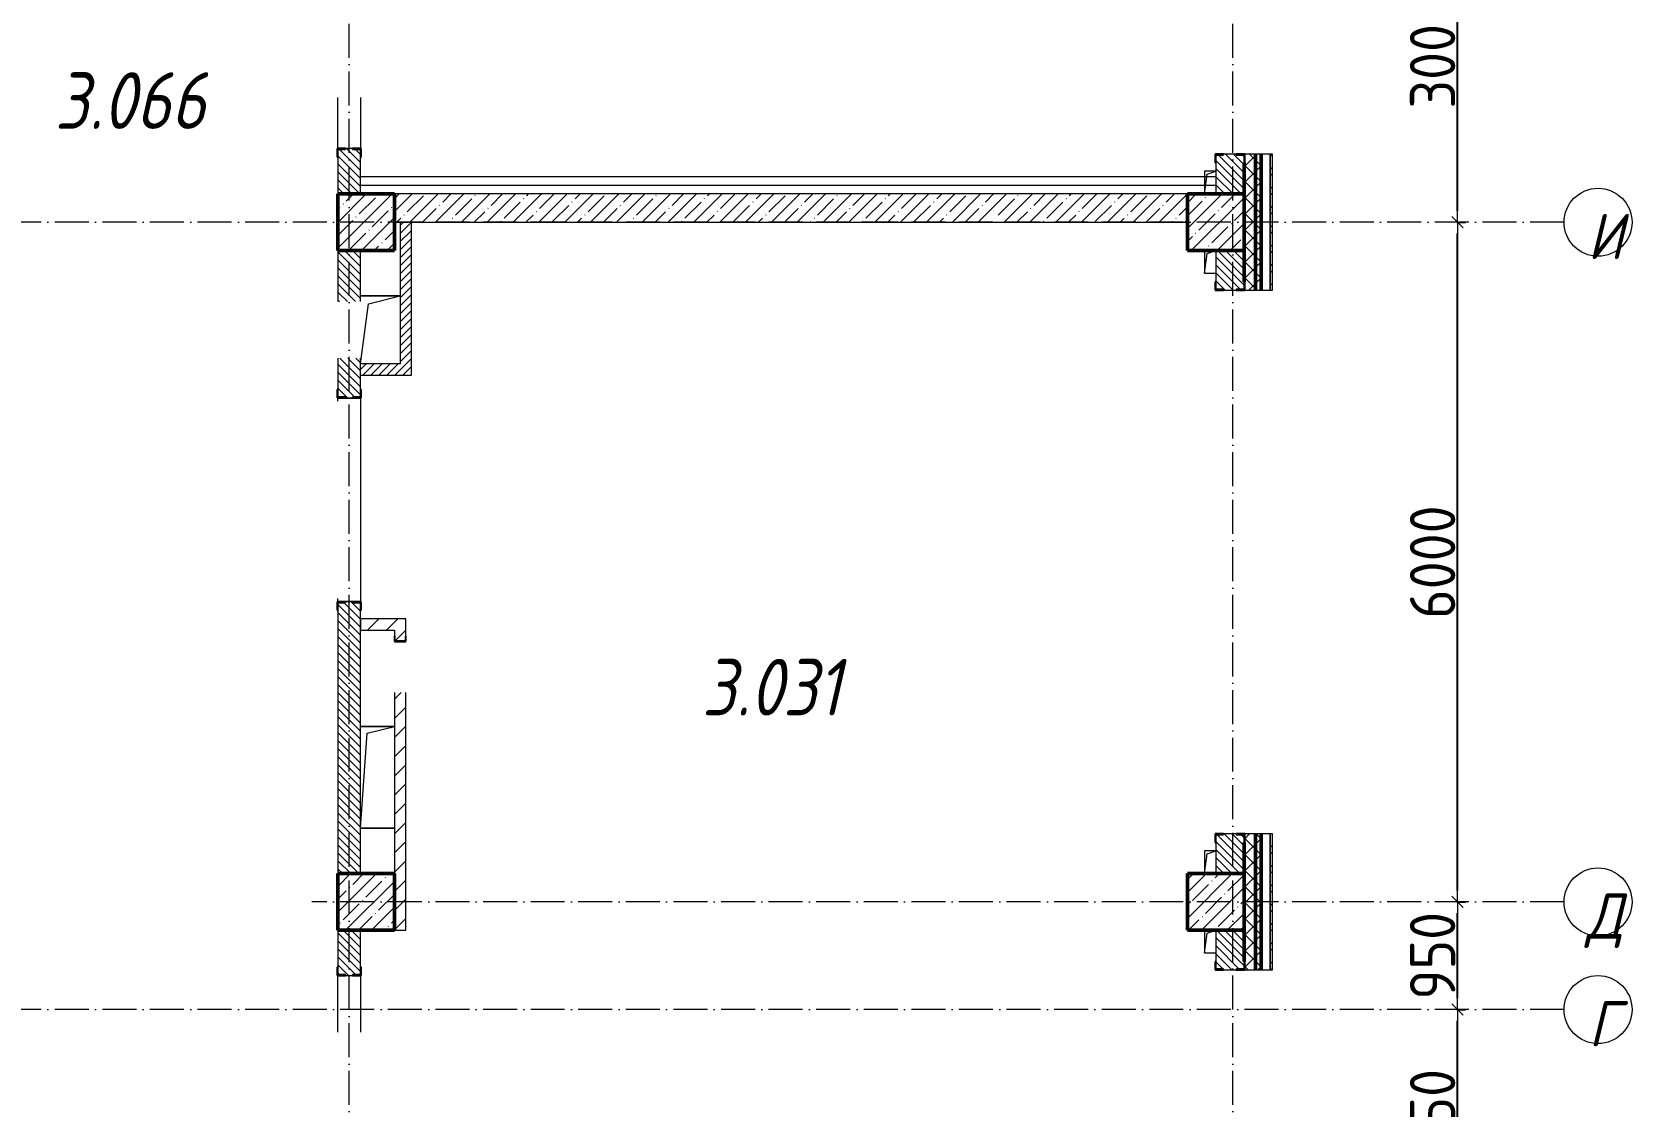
# Model space of a CAD drawing. Header units: millimetres. Extents: x -135211 to 49383, y -8033 to 228499.
# Drawn here: x -39392 to -25268, y 136453 to 145942 of the extents above; entities that cross this region are included whole.
import ezdxf

# ---------------------------------------------------------------- set-up
doc = ezdxf.new("R2010")
doc.units = ezdxf.units.MM
doc.linetypes.add('50_200_ШТРИХ_1Т_ш5_п1_п1_', pattern=[700, 500, -100, 0, -100])
for name, color, linetype, lineweight in [('A-____-____-DIMS', 7, 'Continuous', 9), ('A-DETL-____-OTLN-4', 7, 'Continuous', 18), ('A-FLOR-____-OTLN', 7, 'Continuous', 9), ('A-GENM-____-MCUT', 7, 'Continuous', 25), ('A-GENM-____-OTLN', 7, 'Continuous', 9), ('A-GENM-____-OTLN-1', 7, 'Continuous', 25), ('A-WALL-____-MCUT-1', 7, 'Continuous', 9), ('A-WALL-____-MCUT-2', 7, 'Continuous', 50), ('A-WALL-____-MCUT-3', 7, 'Continuous', 9), ('A-WALL-____-PATT-1', 7, 'Continuous', 9), ('A-WALL-FNSH-MCUT-1', 7, 'Continuous', 9), ('I-WALL-____-OTLN', 7, 'Continuous', 9), ('S-COLS-____-MCUT', 7, 'Continuous', 50), ('S-COLS-____-OTLN', 7, 'Continuous', 9), ('S-GRID-____-IDEN', 7, 'Continuous', 9), ('S-GRID-____-OTLN-1', 7, '50_200_ШТРИХ_1Т_ш5_п1_п1_', 9), ('Марки помещений', 7, 'Continuous', 9)]:
    doc.layers.add(name, color=color, linetype=linetype, lineweight=lineweight)
doc.styles.add('ISOCPEUR_I', font='isocpeui.ttf', dxfattribs={"width": 0.9, "height": 2.5})
doc.styles.add('ISOCPEUR_I_2', font='isocpeui.ttf', dxfattribs={"width": 0.85, "height": 2.3})
doc.styles.add('СПДС', font='isocpeur.ttf', dxfattribs={"width": 0.9})
doc.dimstyles.new('Размера А3', dxfattribs={"dimtxt": 200, "dimasz": 100, "dimexe": 70, "dimexo": 100, "dimgap": 20, "dimtad": 1, "dimdec": 0, "dimrnd": 10, "dimzin": 0, "dimdsep": 46, "dimtxsty": 'СПДС', "dimblk": 'ARROWHEAD_6', "dimcen": 1, "dimclrd": 256, "dimclre": 256, "dimclrt": 256, "dimazin": 0, "dimtfac": 1, "dimtdec": 0, "dimtmove": 2, "dimatfit": 3, "dimfxl": 1, "dimtolj": 1, "dimtzin": 0, "dimarcsym": 0})
pattern_1 = [(45, (-129942.25, 127932.03), (-70.71068, 70.71068), []), (135, (-129942.25, 127932.03), (-70.71068, -70.71068), [])]
pattern_2 = [(135, (-129942.255, 127932.027), (-35.35534, -35.35534), [])]
pattern_3 = [(45, (-129942.25, 127932.03), (-84.85281, 84.85281), [])]
pattern_4 = [(45, (-129942.255, 127932.027), (-35.35534, 35.35534), [])]

# ---------------------------------------------------------------- blocks, each defined once
blk = doc.blocks.new('BSC_Колонна _Прямоугольная - 500х500-V29-АР1_План отверстий 3 этажа в осях 1-64_А-ГГ')
at = {"layer": 'S-COLS-____-OTLN'}
h = blk.add_hatch(dxfattribs=at)
h.set_pattern_fill('FP_66', color=256, style=0, pattern_type=2)
h.set_pattern_definition([(45, (-101000, -16331.04), (-114.04925, 114.04925), []), (45, (-100885.95, -16331.04), (-114.04925, 114.04925), [201.613, -40.323, 3.353, -36.97])])
h.paths.add_polyline_path([(-250, -250), (250, -250), (250, 250), (-250, 250), (-250, -116)], flags=0)
at = {"layer": 'S-COLS-____-MCUT'}
for p, q in [((250, 250), (-250, 250)), ((-250, 250), (-250, -250)), ((250, -250), (250, 250)), ((-250, -250), (250, -250))]:
    blk.add_line(p, q, dxfattribs=at)
blk = doc.blocks.new('BSC_Колонна _Прямоугольная - 500х500-V30-АР1_План отверстий 3 этажа в осях 1-64_А-ГГ')
at = {"layer": 'S-COLS-____-OTLN'}
h = blk.add_hatch(dxfattribs=at)
h.set_pattern_fill('FP_67', color=256, style=0, pattern_type=2)
h.set_pattern_definition([(45, (-93500, -16331.04), (-114.04925, 114.04925), []), (45, (-93385.95, -16331.04), (-114.04925, 114.04925), [201.613, -40.323, 3.353, -36.97])])
h.paths.add_polyline_path([(-250, -250), (250, -250), (250, 250), (-250, 250)], flags=0)
at = {"layer": 'S-COLS-____-MCUT'}
for p, q in [((250, 250), (-250, 250)), ((-250, 250), (-250, -250)), ((250, -250), (250, 250)), ((-250, -250), (250, -250))]:
    blk.add_line(p, q, dxfattribs=at)
blk = doc.blocks.new('BSC_Колонна _Прямоугольная - 500х500-V80-АР1_План отверстий 3 этажа в осях 1-64_А-ГГ')
at = {"layer": 'S-COLS-____-OTLN'}
h = blk.add_hatch(dxfattribs=at)
h.set_pattern_fill('FP_117', color=256, style=0, pattern_type=2)
h.set_pattern_definition([(45, (-101000, -10331.04), (-114.04925, 114.04925), []), (45, (-100885.95, -10331.04), (-114.04925, 114.04925), [201.613, -40.323, 3.353, -36.97])])
h.paths.add_polyline_path([(-250, -250), (250, -250), (250, 250), (-250, 250), (-250, -137)], flags=0)
at = {"layer": 'S-COLS-____-MCUT'}
for p, q in [((250, 250), (-250, 250)), ((-250, 250), (-250, -250)), ((250, -250), (250, 250)), ((-250, -250), (250, -250))]:
    blk.add_line(p, q, dxfattribs=at)
blk = doc.blocks.new('BSC_Колонна _Прямоугольная - 500х500-V81-АР1_План отверстий 3 этажа в осях 1-64_А-ГГ')
at = {"layer": 'S-COLS-____-OTLN'}
h = blk.add_hatch(dxfattribs=at)
h.set_pattern_fill('FP_118', color=256, style=0, pattern_type=2)
h.set_pattern_definition([(45, (-93500, -10331.04), (-114.04925, 114.04925), []), (45, (-93385.95, -10331.04), (-114.04925, 114.04925), [201.613, -40.323, 3.353, -36.97])])
h.paths.add_polyline_path([(-250, -250), (250, -250), (250, 250), (-250, 250)], flags=0)
at = {"layer": 'S-COLS-____-MCUT'}
for p, q in [((250, 250), (-250, 250)), ((-250, 250), (-250, -250)), ((250, -250), (250, 250)), ((-250, -250), (250, -250))]:
    blk.add_line(p, q, dxfattribs=at)
blk = doc.blocks.new('Фахверк_СКБ_Уголок - 250_2700-27497298-АР1_План отверстий 3 этажа в осях 1-64_А-ГГ')
at = {"layer": 'A-GENM-____-MCUT'}
for p, q in [((200, 181), (125, 181)), ((125, 181), (125, 106)), ((131, 106), (131, 175)), ((131, 175), (200, 175)), ((200, 175), (200, 181)), ((125, 106), (131, 106)), ((131, -6), (125, -6)), ((125, -6), (125, -81)), ((125, -81), (200, -81)), ((131, -75), (131, -6)), ((200, -75), (131, -75)), ((200, -81), (200, -75))]:
    blk.add_line(p, q, dxfattribs=at)
blk = doc.blocks.new('154_Стойка_СКБ_Уголок - СМ-2480_200-28346303-АР1_План отверстий 3 этажа в осях 1-64_А-ГГ')
at = {"layer": 'A-GENM-____-MCUT'}
for p, q in [((125, 156), (125, 81)), ((200, 156), (125, 156)), ((131, 81), (131, 150)), ((131, 150), (200, 150)), ((200, 150), (200, 156)), ((125, 81), (131, 81)), ((131, 19), (125, 19)), ((125, 19), (125, -56)), ((131, -50), (131, 19)), ((125, -56), (200, -56)), ((200, -50), (131, -50)), ((200, -56), (200, -50))]:
    blk.add_line(p, q, dxfattribs=at)
blk = doc.blocks.new('Стойка_Влож_Полоса боковая - Полоса-28213942-АР1_План отверстий 3 этажа в осях 1-64_А-ГГ')
at = {"layer": 'A-GENM-____-OTLN'}
for p, q in [((-5, 60), (0, 60)), ((-5, -60), (-5, 60)), ((0, 31), (0, -31)), ((0, -60), (-5, -60))]:
    blk.add_line(p, q, dxfattribs=at)
blk = doc.blocks.new('Фахверк_СКБ_Уголок - 200_3960-28268576-АР1_План отверстий 3 этажа в осях 1-64_А-ГГ')
at = {"layer": 'A-GENM-____-MCUT'}
for p, q in [((200, 156), (125, 156)), ((125, 156), (125, 81)), ((131, 81), (131, 150)), ((131, 150), (200, 150)), ((200, 150), (200, 156)), ((125, 81), (131, 81)), ((131, 19), (125, 19)), ((125, 19), (125, -56)), ((131, -50), (131, 19)), ((125, -56), (200, -56)), ((200, -50), (131, -50)), ((200, -56), (200, -50))]:
    blk.add_line(p, q, dxfattribs=at)
blk = doc.blocks.new('AR_Отверстие прямоугольное _в плите_ - AR_Отверстие прямоугольное _в плите_-V178-АР1_План отверстий 3 этажа в осях 1-64_А-ГГ')
at = {"layer": 'A-GENM-____-OTLN'}
for p, q in [((-50, 100), (-50, -100)), ((-50, -100), (-25, 75)), ((-25, 75), (50, 100)), ((-50, -100), (50, -100))]:
    blk.add_line(p, q, dxfattribs=at)
blk = doc.blocks.new('AR_Отверстие прямоугольное _в плите_ - AR_Отверстие прямоугольное _в плите_-V179-АР1_План отверстий 3 этажа в осях 1-64_А-ГГ')
at = {"layer": 'A-GENM-____-OTLN'}
for p, q in [((50, 100), (-50, 100)), ((-50, 100), (-50, -100)), ((-50, -100), (-25, 75)), ((-25, 75), (50, 100))]:
    blk.add_line(p, q, dxfattribs=at)
blk = doc.blocks.new('AR_Отверстие прямоугольное _в плите_ - AR_Отверстие прямоугольное _в плите_-V182-АР1_План отверстий 3 этажа в осях 1-64_А-ГГ')
at = {"layer": 'A-GENM-____-OTLN'}
for p, q in [((49, 100), (-50, 100)), ((-50, 100), (-50, -100)), ((-50, -100), (-25, 75)), ((-25, 75), (49, 100)), ((-50, -100), (50, -100))]:
    blk.add_line(p, q, dxfattribs=at)
blk = doc.blocks.new('AR_Отверстие прямоугольное _в плите_ - AR_Отверстие прямоугольное _в плите_-V188-АР1_План отверстий 3 этажа в осях 1-64_А-ГГ')
at = {"layer": 'A-GENM-____-OTLN'}
for p, q in [((175, 300), (-175, 300)), ((-105, 230), (175, 300)), ((-175, -300), (-105, 230))]:
    blk.add_line(p, q, dxfattribs=at)
blk = doc.blocks.new('AR_Отверстие прямоугольное _в плите_ - AR_Отверстие прямоугольное _в плите_-30552588-АР1_План отверстий 3 этажа в осях 1-64_А-ГГ')
at = {"layer": 'A-GENM-____-OTLN'}
for p, q in [((150, 450), (-150, 450)), ((-90, 390), (150, 450)), ((-150, -450), (-90, 390)), ((-150, -450), (150, -450))]:
    blk.add_line(p, q, dxfattribs=at)
blk = doc.blocks.new('154_Фахверк_СКБ_Швеллер - Тип_100_3960_зеркало-36793856-АР1_План отверстий 3 этажа в осях 1-64_А-ГГ')
at = {"layer": 'A-GENM-____-MCUT'}
for p, q in [((175, 50), (125, 50)), ((125, 50), (125, -50)), ((128, 47), (175, 47)), ((128, -47), (128, 47)), ((175, 47), (175, 50)), ((125, -50), (175, -50)), ((175, -47), (128, -47)), ((175, -50), (175, -47))]:
    blk.add_line(p, q, dxfattribs=at)
blk = doc.blocks.new('Ось сетки - Круг_Ø6_00__ISO-2_5_0_9K_-25732049-АР1_План отверстий 3 этажа в осях 1-64_А-ГГ')
at = {"layer": 'S-GRID-____-IDEN'}
blk.add_circle((0, 0), 3, dxfattribs=at)
blk = doc.blocks.new('ARROWHEAD_6')
at = {"color": 0, "linetype": 'Continuous'}
for p, q in [((0, 0), (-1, 0)), ((-0.5, -0.5), (0.5, 0.5))]:
    blk.add_line(p, q, dxfattribs=at)
blk = doc.blocks.new('*D944')
at = {"layer": 'A-____-____-DIMS', "lineweight": -2, "transparency": 16777216}
for p, q in [((-26814, 137313), (-26738, 137313)), ((-26808, 135363), (-26808, 137213)), ((-26814, 135263), (-26738, 135263))]:
    blk.add_line(p, q, dxfattribs=at)
at = {"layer": 'Defpoints', "color": 0, "transparency": 16777216}
for p in [(-26914, 137313), (-26808, 137313), (-26914, 135263)]:
    blk.add_point(p, dxfattribs=at)
at = {"layer": 'A-____-____-DIMS', "lineweight": -2, "transparency": 16777216, "xscale": 100, "yscale": 100, "zscale": 100}
for p, rotation in [((-26808, 137313), 90), ((-26808, 135263), 270)]:
    blk.add_blockref('ARROWHEAD_6', p, dxfattribs=dict(at, rotation=rotation))
at = {"layer": 'A-____-____-DIMS', "transparency": 16777216, "insert": (-27028, 136288), "char_height": 400, "attachment_point": 5, "rotation": 90, "style": 'СПДС'}
blk.add_mtext('\\A1;2050', dxfattribs=at)
blk = doc.blocks.new('*D945')
at = {"layer": 'A-____-____-DIMS', "lineweight": -2, "transparency": 16777216}
for p, q in [((-26814, 138263), (-26738, 138263)), ((-26808, 137413), (-26808, 138163)), ((-26814, 137313), (-26738, 137313))]:
    blk.add_line(p, q, dxfattribs=at)
at = {"layer": 'Defpoints', "color": 0, "transparency": 16777216}
for p in [(-26914, 138263), (-26808, 138263), (-26914, 137313)]:
    blk.add_point(p, dxfattribs=at)
at = {"layer": 'A-____-____-DIMS', "lineweight": -2, "transparency": 16777216, "xscale": 100, "yscale": 100, "zscale": 100}
for p, rotation in [((-26808, 138263), 90), ((-26808, 137313), 270)]:
    blk.add_blockref('ARROWHEAD_6', p, dxfattribs=dict(at, rotation=rotation))
at = {"layer": 'A-____-____-DIMS', "transparency": 16777216, "insert": (-27028, 137788), "char_height": 400, "attachment_point": 5, "rotation": 90, "style": 'СПДС'}
blk.add_mtext('\\A1;950', dxfattribs=at)
blk = doc.blocks.new('*D946')
at = {"layer": 'A-____-____-DIMS', "lineweight": -2, "transparency": 16777216}
for p, q in [((-26814, 144263), (-26738, 144263)), ((-26808, 138363), (-26808, 144163)), ((-26814, 138263), (-26738, 138263))]:
    blk.add_line(p, q, dxfattribs=at)
at = {"layer": 'Defpoints', "color": 0, "transparency": 16777216}
for p in [(-26914, 144263), (-26808, 144263), (-26914, 138263)]:
    blk.add_point(p, dxfattribs=at)
at = {"layer": 'A-____-____-DIMS', "lineweight": -2, "transparency": 16777216, "xscale": 100, "yscale": 100, "zscale": 100}
for p, rotation in [((-26808, 144263), 90), ((-26808, 138263), 270)]:
    blk.add_blockref('ARROWHEAD_6', p, dxfattribs=dict(at, rotation=rotation))
at = {"layer": 'A-____-____-DIMS', "transparency": 16777216, "insert": (-27028, 141263), "char_height": 400, "attachment_point": 5, "rotation": 90, "style": 'СПДС'}
blk.add_mtext('\\A1;6000', dxfattribs=at)
blk = doc.blocks.new('*D947')
at = {"layer": 'A-____-____-DIMS', "lineweight": -2, "transparency": 16777216}
for p, q in [((-26814, 147263), (-26738, 147263)), ((-26808, 144363), (-26808, 147163)), ((-26814, 144263), (-26738, 144263))]:
    blk.add_line(p, q, dxfattribs=at)
at = {"layer": 'Defpoints', "color": 0, "transparency": 16777216}
for p in [(-26914, 147263), (-26808, 147263), (-26914, 144263)]:
    blk.add_point(p, dxfattribs=at)
at = {"layer": 'A-____-____-DIMS', "lineweight": -2, "transparency": 16777216, "xscale": 100, "yscale": 100, "zscale": 100}
for p, rotation in [((-26808, 147263), 90), ((-26808, 144263), 270)]:
    blk.add_blockref('ARROWHEAD_6', p, dxfattribs=dict(at, rotation=rotation))
at = {"layer": 'A-____-____-DIMS', "transparency": 16777216, "insert": (-27028, 145763), "char_height": 400, "attachment_point": 5, "rotation": 90, "style": 'СПДС'}
blk.add_mtext('\\A1;3000', dxfattribs=at)

msp = doc.modelspace()

# ---------------------------------------------------------------- hatches: boundary and pattern name
at = {"layer": 'A-WALL-____-PATT-1'}
h = msp.add_hatch(dxfattribs=at)
h.set_pattern_fill('FP_1', color=256, style=0, pattern_type=2)
h.set_pattern_definition(pattern_1)
h.paths.add_polyline_path([(-28592.3, 125913.1), (-28592.3, 126863.1), (-28686.3, 126863.1), (-28686.3, 126788.1), (-28692.3, 126788.1), (-28692.3, 125913.1)], flags=0)
h.paths.add_polyline_path([(-28686.3, 128663.1), (-28592.3, 128663.1), (-28592.3, 129863.1), (-28686.3, 129863.1), (-28686.3, 129788.1), (-28692.3, 129788.1), (-28692.3, 128738.1), (-28686.3, 128738.1), (-28686.3, 128666.1)], flags=0)
h.paths.add_polyline_path([(-28592.3, 131663.1), (-28592.3, 132863.1), (-28686.3, 132863.1), (-28686.3, 132788.1), (-28692.3, 132788.1), (-28692.3, 131738.1), (-28686.3, 131738.1), (-28686.3, 131663.1)], flags=0)
h.paths.add_polyline_path([(-28592.3, 134663.1), (-28592.3, 135863.1), (-28686.3, 135863.1), (-28686.3, 135788.1), (-28692.3, 135788.1), (-28692.3, 134738.1), (-28686.3, 134738.1), (-28686.3, 134663.1)], flags=0)
h.paths.add_polyline_path([(-28686.3, 137663.1), (-28592.3, 137663.1), (-28592.3, 138863.1), (-28686.3, 138863.1), (-28686.3, 138788.1), (-28692.3, 138788.1), (-28692.3, 137738.1), (-28686.3, 137738.1), (-28686.3, 137669.1)], flags=0)
h.paths.add_polyline_path([(-28686.3, 143663.1), (-28592.3, 143663.1), (-28592.3, 144863.1), (-28686.3, 144863.1), (-28686.3, 144788.1), (-28692.3, 144788.1), (-28692.3, 143738.1), (-28686.3, 143738.1), (-28686.3, 143669.1)], flags=0)
h.paths.add_polyline_path([(-28686.3, 146663.1), (-28592.3, 146663.1), (-28592.3, 147863.1), (-28686.3, 147863.1), (-28686.3, 147788.1), (-28692.3, 147788.1), (-28692.3, 146738.1), (-28686.3, 146738.1), (-28686.3, 146669.1)], flags=0)
h.paths.add_polyline_path([(-28592.3, 149663.1), (-28592.3, 150863.1), (-28686.3, 150863.1), (-28686.3, 150788.1), (-28692.3, 150788.1), (-28692.3, 149738.1), (-28686.3, 149738.1), (-28686.3, 149663.1)], flags=0)
h.paths.add_polyline_path([(-28686.3, 152663.1), (-28592.3, 152663.1), (-28592.3, 153863.1), (-28686.3, 153863.1), (-28686.3, 153788.1), (-28692.3, 153788.1), (-28692.3, 152738.1), (-28686.3, 152738.1), (-28686.3, 152669.1)], flags=0)
h.paths.add_polyline_path([(-28592.3, 155663.1), (-28592.3, 156863.1), (-28686.3, 156863.1), (-28686.3, 156788.1), (-28692.3, 156788.1), (-28692.3, 155738.1), (-28686.3, 155738.1), (-28686.3, 155663.1)], flags=0)
h.paths.add_polyline_path([(-28592.3, 161663.1), (-28592.3, 162863.1), (-28686.3, 162863.1), (-28686.3, 162788.1), (-28692.3, 162788.1), (-28692.3, 161738.1), (-28686.3, 161738.1), (-28686.3, 161663.1)], flags=0)
h.paths.add_polyline_path([(-28686.3, 164663.1), (-28592.3, 164663.1), (-28592.3, 165863.1), (-28686.3, 165863.1), (-28686.3, 165788.1), (-28692.3, 165788.1), (-28692.3, 164738.1), (-28686.3, 164738.1), (-28686.3, 164669.1)], flags=0)
h.paths.add_polyline_path([(-28592.3, 167663.1), (-28592.3, 168863.1), (-28686.3, 168863.1), (-28686.3, 168788.1), (-28692.3, 168788.1), (-28692.3, 167738.1), (-28686.3, 167738.1), (-28686.3, 167663.1)], flags=0)
h.paths.add_polyline_path([(-28592.3, 173663.1), (-28592.3, 174728.1), (-28692.3, 174728.1), (-28692.3, 173738.1), (-28686.3, 173738.1), (-28686.3, 173663.1)], flags=0)
h = msp.add_hatch(dxfattribs=at)
h.set_pattern_fill('FP_1', color=256, style=0, pattern_type=2)
h.set_pattern_definition(pattern_1)
h.paths.add_polyline_path([(-28592.3, 125863.1), (-28542.3, 125863.1), (-28542.3, 126863.1), (-28592.3, 126863.1), (-28592.3, 125913.1)], flags=0)
h.paths.add_polyline_path([(-28592.3, 128663.1), (-28542.3, 128663.1), (-28542.3, 129863.1), (-28592.3, 129863.1), (-28592.3, 128666.1)], flags=0)
h.paths.add_polyline_path([(-28542.3, 131663.1), (-28542.3, 132863.1), (-28592.3, 132863.1), (-28592.3, 131663.1)], flags=0)
h.paths.add_polyline_path([(-28542.3, 134663.1), (-28542.3, 135863.1), (-28592.3, 135863.1), (-28592.3, 134663.1)], flags=0)
h.paths.add_polyline_path([(-28592.3, 137663.1), (-28542.3, 137663.1), (-28542.3, 138863.1), (-28592.3, 138863.1), (-28592.3, 138126.4)], flags=0)
h.paths.add_polyline_path([(-28592.3, 143663.1), (-28542.3, 143663.1), (-28542.3, 144863.1), (-28592.3, 144863.1), (-28592.3, 144146.6)], flags=0)
h.paths.add_polyline_path([(-28542.3, 146663.1), (-28542.3, 147863.1), (-28592.3, 147863.1), (-28592.3, 146663.1)], flags=0)
h.paths.add_polyline_path([(-28542.3, 149663.1), (-28542.3, 150863.1), (-28592.3, 150863.1), (-28592.3, 149663.1)], flags=0)
h.paths.add_polyline_path([(-28592.3, 152663.1), (-28542.3, 152663.1), (-28542.3, 153863.1), (-28592.3, 153863.1), (-28592.3, 152746.9)], flags=0)
h.paths.add_polyline_path([(-28592.3, 155663.1), (-28542.3, 155663.1), (-28542.3, 156863.1), (-28592.3, 156863.1), (-28592.3, 156187.1)], flags=0)
h.paths.add_polyline_path([(-28592.3, 161663.1), (-28542.3, 161663.1), (-28542.3, 162863.1), (-28592.3, 162863.1), (-28592.3, 162207.3)], flags=0)
h.paths.add_polyline_path([(-28542.3, 164663.1), (-28542.3, 165863.1), (-28592.3, 165863.1), (-28592.3, 164663.1)], flags=0)
h.paths.add_polyline_path([(-28592.3, 167663.1), (-28542.3, 167663.1), (-28542.3, 168863.1), (-28592.3, 168863.1), (-28592.3, 168227.5)], flags=0)
h.paths.add_polyline_path([(-28592.3, 173663.1), (-28542.3, 173663.1), (-28542.3, 174728.1), (-28592.3, 174728.1), (-28592.3, 174247.7)], flags=0)
h = msp.add_hatch(dxfattribs=at)
h.set_pattern_fill('FP_3', color=256, style=0, pattern_type=2)
h.set_pattern_definition([(45, (-129942.25, 127932.03), (-85.53659, 85.53659), []), (45, (-129885.23, 127932.03), (-85.53659, 85.53659), [])])
h.paths.add_polyline_path([(-28462.3, 125763.1), (-28442.3, 125763.1), (-28442.3, 126863.1), (-28462.3, 126863.1), (-28462.3, 125783.1)], flags=0)
h.paths.add_polyline_path([(-28442.3, 128663.1), (-28442.3, 129863.1), (-28462.3, 129863.1), (-28462.3, 128663.1)], flags=0)
h.paths.add_polyline_path([(-28462.3, 131663.1), (-28442.3, 131663.1), (-28442.3, 132863.1), (-28462.3, 132863.1), (-28462.3, 132106.2)], flags=0)
h.paths.add_polyline_path([(-28462.3, 134663.1), (-28442.3, 134663.1), (-28442.3, 135863.1), (-28462.3, 135863.1), (-28462.3, 134686.3)], flags=0)
h.paths.add_polyline_path([(-28442.3, 137663.1), (-28442.3, 138863.1), (-28462.3, 138863.1), (-28462.3, 137663.1)], flags=0)
h.paths.add_polyline_path([(-28442.3, 143663.1), (-28442.3, 144863.1), (-28462.3, 144863.1), (-28462.3, 143663.1)], flags=0)
h.paths.add_polyline_path([(-28442.3, 146663.1), (-28442.3, 147863.1), (-28462.3, 147863.1), (-28462.3, 146663.1)], flags=0)
h.paths.add_polyline_path([(-28442.3, 149663.1), (-28442.3, 150863.1), (-28462.3, 150863.1), (-28462.3, 149663.1)], flags=0)
h.paths.add_polyline_path([(-28462.3, 152663.1), (-28442.3, 152663.1), (-28442.3, 153863.1), (-28462.3, 153863.1), (-28462.3, 152746.9)], flags=0)
h.paths.add_polyline_path([(-28442.3, 155663.1), (-28442.3, 156863.1), (-28462.3, 156863.1), (-28462.3, 155663.1)], flags=0)
h.paths.add_polyline_path([(-28442.3, 161663.1), (-28442.3, 162863.1), (-28462.3, 162863.1), (-28462.3, 161663.1)], flags=0)
h.paths.add_polyline_path([(-28462.3, 164663.1), (-28442.3, 164663.1), (-28442.3, 165863.1), (-28462.3, 165863.1), (-28462.3, 164787.4)], flags=0)
h.paths.add_polyline_path([(-28442.3, 167663.1), (-28442.3, 168863.1), (-28462.3, 168863.1), (-28462.3, 167663.1)], flags=0)
h.paths.add_polyline_path([(-28442.3, 173663.1), (-28442.3, 174728.1), (-28462.3, 174728.1), (-28462.3, 173663.1)], flags=0)
h = msp.add_hatch(dxfattribs=at)
h.set_pattern_fill('FP_6', color=256, style=0, pattern_type=2)
h.set_pattern_definition(pattern_2)
h.paths.add_polyline_path([(-36492.3, 144513.1), (-36492.3, 144907.1), (-36561.3, 144907.1), (-36561.3, 144913.1), (-36623.3, 144913.1), (-36623.3, 144907.1), (-36692.3, 144907.1), (-36692.3, 144513.1), (-36532.3, 144513.1)], flags=0)
h.paths.add_polyline_path([(-36623.3, 146613.1), (-36561.3, 146613.1), (-36561.3, 146619.1), (-36492.3, 146619.1), (-36492.3, 147013.1), (-36692.3, 147013.1), (-36692.3, 146619.1), (-36623.3, 146619.1)], flags=0)
h = msp.add_hatch(dxfattribs=at)
h.set_pattern_fill('FP_6', color=256, style=0, pattern_type=2)
h.set_pattern_definition(pattern_2)
h.paths.add_polyline_path([(-28761.3, 144513.1), (-28692.3, 144513.1), (-28692.3, 144857.1), (-28761.3, 144857.1), (-28761.3, 144863.1), (-28873.3, 144863.1), (-28873.3, 144857.1), (-28942.3, 144857.1), (-28942.3, 144513.1)], flags=0)
h.paths.add_polyline_path([(-28761.3, 146663.1), (-28761.3, 146669.1), (-28692.3, 146669.1), (-28692.3, 147013.1), (-28942.3, 147013.1), (-28942.3, 146669.1), (-28873.3, 146669.1), (-28873.3, 146663.1)], flags=0)
h = msp.add_hatch(dxfattribs=at)
h.set_pattern_fill('FP_38', color=256, style=0, pattern_type=2)
h.set_pattern_definition([(45, (-129942.25, 127932.03), (-114.04925, 114.04925), []), (45, (-129828.2, 127932.03), (-114.04925, 114.04925), [201.612, -40.322, 3.353, -36.97])])
h.paths.add_polyline_path([(-29192.3, 144263.1), (-29192.3, 144513.1), (-36192.3, 144513.1), (-36192.3, 144263.1), (-29210.5, 144263.1)], flags=0)
h = msp.add_hatch(dxfattribs=at)
h.set_pattern_fill('FP_5', color=256, style=0, pattern_type=2)
h.set_pattern_definition(pattern_4)
h.paths.add_polyline_path([(-36042.3, 143013.1), (-36042.3, 144263.1), (-36142.3, 144263.1), (-36142.3, 143013.1)], flags=0)
h = msp.add_hatch(dxfattribs=at)
h.set_pattern_fill('FP_6', color=256, style=0, pattern_type=2)
h.set_pattern_definition(pattern_2)
h.paths.add_polyline_path([(-36492.3, 138513.1), (-36492.3, 140907.1), (-36561.3, 140907.1), (-36561.3, 140913.1), (-36623.3, 140913.1), (-36623.3, 140907.1), (-36692.3, 140907.1), (-36692.3, 138513.1)], flags=0)
h.paths.add_polyline_path([(-36623.3, 142713.1), (-36561.3, 142713.1), (-36561.3, 142719.1), (-36492.3, 142719.1), (-36492.3, 143063.1), (-36692.3, 143063.1), (-36691.3, 142719.1), (-36623.3, 142719.1)], flags=0)
h.paths.add_polyline_path([(-36492.3, 143563.1), (-36492.3, 144013.1), (-36692.3, 144013.1), (-36692.3, 143563.1), (-36561.5, 143563.1)], flags=0)
h = msp.add_hatch(dxfattribs=at)
h.set_pattern_fill('FP_6', color=256, style=0, pattern_type=2)
h.set_pattern_definition(pattern_2)
h.paths.add_polyline_path([(-28692.3, 138513.1), (-28692.3, 138857.1), (-28761.3, 138857.1), (-28761.3, 138863.1), (-28873.3, 138863.1), (-28873.3, 138857.1), (-28942.3, 138857.1), (-28942.3, 138513.1), (-28761.3, 138513.1)], flags=0)
h.paths.add_polyline_path([(-28761.3, 143663.1), (-28761.3, 143669.1), (-28692.3, 143669.1), (-28692.3, 144013.1), (-28942.3, 144013.1), (-28942.3, 143669.1), (-28873.3, 143669.1), (-28873.3, 143663.1)], flags=0)
h = msp.add_hatch(dxfattribs=at)
h.set_pattern_fill('FP_5', color=256, style=0, pattern_type=2)
h.set_pattern_definition(pattern_4)
h.paths.add_polyline_path([(-36492.3, 142913.1), (-36042.3, 142913.1), (-36042.3, 143013.1), (-36492.3, 143013.1)], flags=0)
h = msp.add_hatch(dxfattribs=at)
h.set_pattern_fill('FP_4', color=256, style=0, pattern_type=2)
h.set_pattern_definition(pattern_3)
h.paths.add_polyline_path([(-36192.3, 140663.1), (-36192.3, 140763.1), (-36492.3, 140763.1), (-36492.3, 140663.1)], flags=0)
h = msp.add_hatch(dxfattribs=at)
h.set_pattern_fill('FP_4', color=256, style=0, pattern_type=2)
h.set_pattern_definition(pattern_3)
h.paths.add_polyline_path([(-36092.3, 138013.1), (-36092.3, 140113.1), (-36192.3, 140113.1), (-36192.3, 138013.1)], flags=0)
h.paths.add_polyline_path([(-36095.3, 140566.1), (-36095.3, 140613.1), (-36092.3, 140613.1), (-36092.3, 140763.1), (-36192.3, 140763.1), (-36192.3, 140613.1), (-36189.3, 140613.1), (-36188.6, 140566.1)], flags=0)
h = msp.add_hatch(dxfattribs=at)
h.set_pattern_fill('FP_6', color=256, style=0, pattern_type=2)
h.set_pattern_definition(pattern_2)
h.paths.add_polyline_path([(-36492.3, 135513.1), (-36492.3, 135907.1), (-36561.3, 135907.1), (-36561.3, 135913.1), (-36623.3, 135913.1), (-36623.3, 135907.1), (-36692.3, 135907.1), (-36692.3, 135513.1)], flags=0)
h.paths.add_polyline_path([(-36623.3, 137613.1), (-36561.3, 137613.1), (-36561.3, 137619.1), (-36492.3, 137619.1), (-36492.3, 138013.1), (-36692.3, 138013.1), (-36692.3, 137619.1), (-36623.3, 137619.1)], flags=0)
h = msp.add_hatch(dxfattribs=at)
h.set_pattern_fill('FP_6', color=256, style=0, pattern_type=2)
h.set_pattern_definition(pattern_2)
h.paths.add_polyline_path([(-28942.3, 135513.1), (-28692.3, 135513.1), (-28692.3, 135857.1), (-28761.3, 135857.1), (-28761.3, 135863.1), (-28873.3, 135863.1), (-28873.3, 135857.1), (-28942.3, 135857.1), (-28942.3, 135546.3)], flags=0)
h.paths.add_polyline_path([(-28761.3, 137663.1), (-28761.3, 137669.1), (-28692.3, 137669.1), (-28692.3, 138013.1), (-28942.3, 138013.1), (-28942.3, 137669.1), (-28873.3, 137669.1), (-28873.3, 137663.1)], flags=0)

# ---------------------------------------------------------------- linework, layer by layer
at = {"layer": 'A-DETL-____-OTLN-4'}
for p, q in [((-28942.3, 144663.1), (-36492.3, 144663.1)), ((-28942.3, 144588.1), (-36492.3, 144588.1))]:
    msp.add_line(p, q, dxfattribs=at)
at = {"layer": 'A-FLOR-____-OTLN'}
for p, q in [((-36492.3, 143613.1), (-36142.3, 143613.1)), ((-36492.3, 139813.1), (-36192.3, 139813.1)), ((-36192.3, 138913.1), (-36492.3, 138913.1))]:
    msp.add_line(p, q, dxfattribs=at)
at = {"layer": 'A-WALL-____-MCUT-1'}
for p, q in [((-29192.3, 144513.1), (-36192.3, 144513.1)), ((-36192.3, 144263.1), (-29192.3, 144263.1))]:
    msp.add_line(p, q, dxfattribs=at)
at = {"layer": 'A-WALL-____-MCUT-2'}
for p, q in [((-28692.3, 144788.1), (-28692.3, 144513.1)), ((-28592.3, 143663.1), (-28592.3, 144863.1)), ((-28542.3, 143663.1), (-28542.3, 144863.1)), ((-28692.3, 144013.1), (-28692.3, 143738.1)), ((-28592.3, 137663.1), (-28592.3, 138863.1)), ((-28542.3, 137663.1), (-28542.3, 138863.1)), ((-28692.3, 138513.1), (-28692.3, 138788.1)), ((-28692.3, 138013.1), (-28692.3, 137738.1))]:
    msp.add_line(p, q, dxfattribs=at)
at = {"layer": 'A-WALL-____-MCUT-3'}
for p, q in [((-36692.3, 144838.1), (-36692.3, 144513.1)), ((-36492.3, 144513.1), (-36492.3, 144838.1)), ((-28942.3, 144788.1), (-28942.3, 144513.1)), ((-28761.3, 144863.1), (-28873.3, 144863.1)), ((-28462.3, 144863.1), (-28686.3, 144863.1)), ((-28462.3, 143663.1), (-28462.3, 144863.1)), ((-36692.3, 144013.1), (-36692.3, 143563.1)), ((-36492.3, 143563.1), (-36492.3, 144013.1)), ((-28942.3, 144013.1), (-28942.3, 143738.1)), ((-28873.3, 143663.1), (-28761.3, 143663.1)), ((-28686.3, 143663.1), (-28462.3, 143663.1)), ((-36692.3, 143063.1), (-36692.3, 142788.1)), ((-36492.3, 142788.1), (-36492.3, 143063.1)), ((-36692.3, 140838.1), (-36692.3, 138513.1)), ((-36492.3, 138513.1), (-36492.3, 140838.1)), ((-28761.3, 138863.1), (-28873.3, 138863.1)), ((-28462.3, 138863.1), (-28686.3, 138863.1)), ((-28462.3, 137663.1), (-28462.3, 138863.1)), ((-28942.3, 138788.1), (-28942.3, 138513.1)), ((-36692.3, 138013.1), (-36692.3, 137688.1)), ((-36492.3, 137688.1), (-36492.3, 138013.1)), ((-28942.3, 138013.1), (-28942.3, 137738.1)), ((-36623.3, 137613.1), (-36561.3, 137613.1)), ((-28873.3, 137663.1), (-28761.3, 137663.1)), ((-28686.3, 137663.1), (-28462.3, 137663.1))]:
    msp.add_line(p, q, dxfattribs=at)
at = {"layer": 'A-WALL-FNSH-MCUT-1'}
for p, q in [((-28442.3, 144863.1), (-28462.3, 144863.1)), ((-28462.3, 144863.1), (-28462.3, 143663.1)), ((-28442.3, 143663.1), (-28442.3, 144863.1)), ((-36142.3, 144263.1), (-36142.3, 143013.1)), ((-36042.3, 142913.1), (-36042.3, 144263.1)), ((-28462.3, 143663.1), (-28442.3, 143663.1)), ((-36142.3, 143013.1), (-36492.3, 143013.1)), ((-36492.3, 142913.1), (-36042.3, 142913.1)), ((-36092.3, 140763.1), (-36492.3, 140763.1)), ((-36492.3, 140763.1), (-36492.3, 140663.1)), ((-36092.3, 140613.1), (-36092.3, 140763.1)), ((-36492.3, 140663.1), (-36192.3, 140663.1)), ((-36192.3, 140663.1), (-36192.3, 140613.1)), ((-36192.3, 140113.1), (-36192.3, 138513.1)), ((-36092.3, 138013.1), (-36092.3, 140113.1)), ((-28442.3, 138863.1), (-28462.3, 138863.1)), ((-28462.3, 138863.1), (-28462.3, 137663.1)), ((-28442.3, 137663.1), (-28442.3, 138863.1)), ((-36192.3, 138013.1), (-36092.3, 138013.1)), ((-28462.3, 137663.1), (-28442.3, 137663.1))]:
    msp.add_line(p, q, dxfattribs=at)
at = {"layer": 'I-WALL-____-OTLN'}
for p, q in [((-36692.3, 144913.1), (-36692.3, 145363.1)), ((-36492.3, 145363.1), (-36492.3, 144913.1)), ((-36692.3, 142683.1), (-36692.3, 142713.1)), ((-36492.3, 142713.1), (-36492.3, 140913.1)), ((-36692.3, 140913.1), (-36692.3, 140943.1)), ((-36692.3, 137113.1), (-36692.3, 137613.1)), ((-36492.3, 137613.1), (-36492.3, 137113.1))]:
    msp.add_line(p, q, dxfattribs=at)
at = {"layer": 'S-GRID-____-OTLN-1', "color": 251, "ltscale": 0.6, "true_color": 0x636466}
for p, q in [((-36592.3, 123449.4), (-36592.3, 177813)), ((-28792.3, 123449.4), (-28792.3, 177813)), ((-25867.8, 144263.1), (-62615.5, 144263.1)), ((-25867.8, 138263.1), (-36921, 138263.1)), ((-25867.8, 137313.1), (-134372.1, 137313.1))]:
    msp.add_line(p, q, dxfattribs=at)

# ---------------------------------------------------------------- block references
at = {"layer": 'A-GENM-____-OTLN'}
for name, p, rotation in [('Стойка_Влож_Полоса боковая - Полоса-28213942-АР1_План отверстий 3 этажа в осях 1-64_А-ГГ', (-36592.3, 144913.1), 269.9999999999999), ('Стойка_Влож_Полоса боковая - Полоса-28213942-АР1_План отверстий 3 этажа в осях 1-64_А-ГГ', (-36592.3, 142713.1), 89.99999999999991), ('Стойка_Влож_Полоса боковая - Полоса-28213942-АР1_План отверстий 3 этажа в осях 1-64_А-ГГ', (-36592.3, 140913.1), 269.9999999999999), ('AR_Отверстие прямоугольное _в плите_ - AR_Отверстие прямоугольное _в плите_-V182-АР1_План отверстий 3 этажа в осях 1-64_А-ГГ', (-28991.9, 138613.3), 359.7830200212787)]:
    msp.add_blockref(name, p, dxfattribs=dict(at, rotation=rotation))
for name, p in [('AR_Отверстие прямоугольное _в плите_ - AR_Отверстие прямоугольное _в плите_-V179-АР1_План отверстий 3 этажа в осях 1-64_А-ГГ', (-28992.3, 144613.1)), ('AR_Отверстие прямоугольное _в плите_ - AR_Отверстие прямоугольное _в плите_-V178-АР1_План отверстий 3 этажа в осях 1-64_А-ГГ', (-28992.3, 143913.1)), ('AR_Отверстие прямоугольное _в плите_ - AR_Отверстие прямоугольное _в плите_-V188-АР1_План отверстий 3 этажа в осях 1-64_А-ГГ', (-36317.3, 143313.1)), ('AR_Отверстие прямоугольное _в плите_ - AR_Отверстие прямоугольное _в плите_-30552588-АР1_План отверстий 3 этажа в осях 1-64_А-ГГ', (-36342.3, 139363.1)), ('AR_Отверстие прямоугольное _в плите_ - AR_Отверстие прямоугольное _в плите_-V178-АР1_План отверстий 3 этажа в осях 1-64_А-ГГ', (-28992.3, 137913.1))]:
    msp.add_blockref(name, p, dxfattribs=at)
at = {"layer": 'A-GENM-____-OTLN-1'}
for name, p, rotation in [('154_Стойка_СКБ_Уголок - СМ-2480_200-28346303-АР1_План отверстий 3 этажа в осях 1-64_А-ГГ', (-36642.3, 145038.1), 269.9999999999999), ('Фахверк_СКБ_Уголок - 250_2700-27497298-АР1_План отверстий 3 этажа в осях 1-64_А-ГГ', (-28867.3, 144988.1), 269.9999999999999), ('Фахверк_СКБ_Уголок - 250_2700-27497298-АР1_План отверстий 3 этажа в осях 1-64_А-ГГ', (-28767.3, 143538.1), 89.9999999999999), ('154_Стойка_СКБ_Уголок - СМ-2480_200-28346303-АР1_План отверстий 3 этажа в осях 1-64_А-ГГ', (-36542.3, 142588.1), 89.9999999999999), ('154_Стойка_СКБ_Уголок - СМ-2480_200-28346303-АР1_План отверстий 3 этажа в осях 1-64_А-ГГ', (-36642.3, 141038.1), 269.9999999999999), ('154_Фахверк_СКБ_Швеллер - Тип_100_3960_зеркало-36793856-АР1_План отверстий 3 этажа в осях 1-64_А-ГГ', (-36142.3, 140438.1), 90), ('Фахверк_СКБ_Уголок - 250_2700-27497298-АР1_План отверстий 3 этажа в осях 1-64_А-ГГ', (-28867.3, 138988.1), 269.9999999999999), ('Фахверк_СКБ_Уголок - 250_2700-27497298-АР1_План отверстий 3 этажа в осях 1-64_А-ГГ', (-28767.3, 137538.1), 89.9999999999999), ('Фахверк_СКБ_Уголок - 200_3960-28268576-АР1_План отверстий 3 этажа в осях 1-64_А-ГГ', (-36542.3, 137488.1), 89.9999999999999)]:
    msp.add_blockref(name, p, dxfattribs=dict(at, rotation=rotation))
at = {"layer": 'S-COLS-____-OTLN'}
for name, p in [('BSC_Колонна _Прямоугольная - 500х500-V30-АР1_План отверстий 3 этажа в осях 1-64_А-ГГ', (-36442.3, 144263.1)), ('BSC_Колонна _Прямоугольная - 500х500-V29-АР1_План отверстий 3 этажа в осях 1-64_А-ГГ', (-28942.3, 144263.1)), ('BSC_Колонна _Прямоугольная - 500х500-V81-АР1_План отверстий 3 этажа в осях 1-64_А-ГГ', (-36442.3, 138263.1)), ('BSC_Колонна _Прямоугольная - 500х500-V80-АР1_План отверстий 3 этажа в осях 1-64_А-ГГ', (-28942.3, 138263.1))]:
    msp.add_blockref(name, p, dxfattribs=at)
at = {"layer": 'S-GRID-____-IDEN', "xscale": 99.99999999999993, "yscale": 99.99999999999993, "zscale": 99.99999999999993, "rotation": 89.99999999999982}
for p in [(-25567.8, 144263.1), (-25567.8, 138263.1), (-25567.8, 137313.1)]:
    msp.add_blockref('Ось сетки - Круг_Ø6_00__ISO-2_5_0_9K_-25732049-АР1_План отверстий 3 этажа в осях 1-64_А-ГГ', p, dxfattribs=at)

# ---------------------------------------------------------------- texts
at = {"layer": 'S-GRID-____-IDEN', "char_height": 400, "attachment_point": 1, "style": 'ISOCPEUR_I'}
for s, insert, width in [('\\fISOCPEUR|b0|i1|c204|p34|;\\W.9;И', (-25660.7, 144339.1), 223.671), ('\\fISOCPEUR|b0|i1|c204|p34|;\\W.9;Д', (-25672.4, 138339.1), 252.532), ('\\fISOCPEUR|b0|i1|c204|p34|;\\W.9;Г', (-25651.7, 137389.1), 202.025)]:
    msp.add_mtext(s, dxfattribs=dict(at, insert=insert, width=width))
at = {"layer": 'Марки помещений', "char_height": 500, "attachment_point": 1, "style": 'ISOCPEUR_I_2'}
for s, insert, width in [('3.066', (-39191.2, 145587.2), 785.654), ('3.031', (-33478.5, 140408.9), 737.552)]:
    msp.add_mtext(s, dxfattribs=dict(at, insert=insert, width=width))

# ---------------------------------------------------------------- dimensions: what is measured, and where the dimension line sits
at = {"layer": 'A-____-____-DIMS'}
for base, p1, p2, picture, middle in [((-26808, 147263.1), (-26914.1, 144263.1), (-26914.1, 147263.1), '*D947', (-27028, 145763.1)), ((-26808, 144263.1), (-26914.1, 138263.1), (-26914.1, 144263.1), '*D946', (-27028, 141263.1)), ((-26808, 138263.1), (-26914.1, 137313.1), (-26914.1, 138263.1), '*D945', (-27028, 137788.1)), ((-26808, 137313.1), (-26914.1, 135263.1), (-26914.1, 137313.1), '*D944', (-27028, 136288.1))]:
    dim = msp.add_linear_dim(base=base, p1=p1, p2=p2, angle=90, dimstyle='Размера А3', override={"dimtxt": 400}, dxfattribs=at)
    dim.commit()
    dim.dimension.update_dxf_attribs({"geometry": picture, "text_midpoint": middle})

doc.saveas('drawing.dxf')
